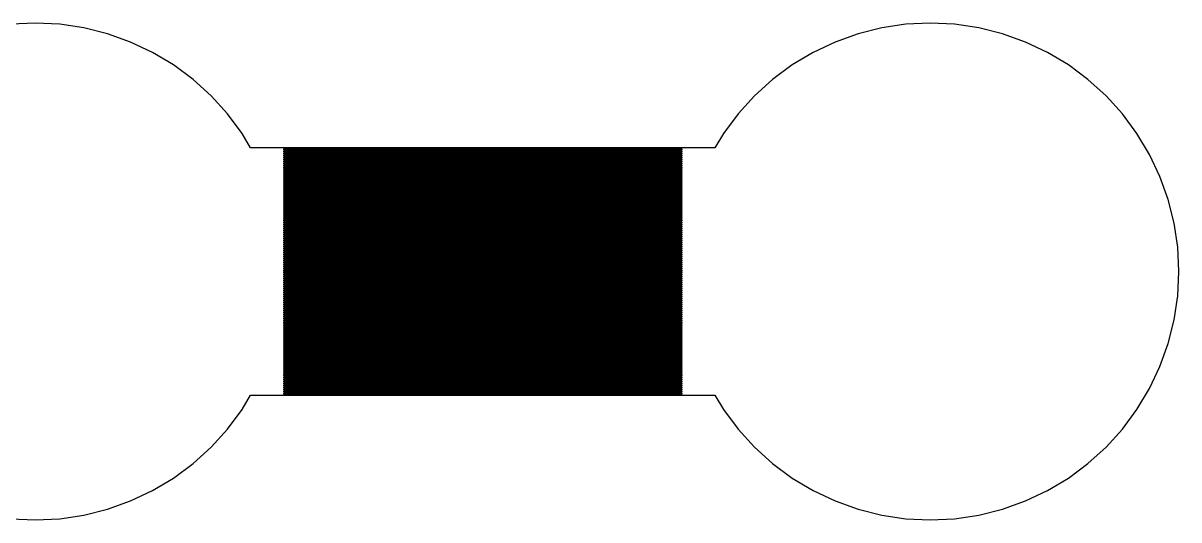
# Model space of a CAD drawing. Extents: x -73 to 181, y -8 to 80.
# Drawn here: x 40.38 to 52, y 11 to 16 of the extents above; entities that cross this region are included whole.
import ezdxf

# ---------------------------------------------------------------- set-up
doc = ezdxf.new("R2010")
doc.units = 0

msp = doc.modelspace()

# ---------------------------------------------------------------- linework, layer by layer
for p, q in [((40.5, 16), (40.2549, 15.988)), ((40.7451, 15.988), (40.5, 16)), ((40.9877, 15.952), (40.7451, 15.988)), ((41.2257, 15.8923), (40.9877, 15.952)), ((49.0123, 15.952), (48.7743, 15.8923)), ((49.2549, 15.988), (49.0123, 15.952)), ((49.5, 16), (49.2549, 15.988)), ((49.745, 15.988), (49.5, 16)), ((49.9877, 15.952), (49.745, 15.988)), ((50.2257, 15.8923), (49.9877, 15.952)), ((41.4567, 15.8097), (41.2257, 15.8923)), ((41.6785, 15.7048), (41.4567, 15.8097)), ((48.5433, 15.8097), (48.3215, 15.7048)), ((48.7743, 15.8923), (48.5433, 15.8097)), ((50.4567, 15.8097), (50.2257, 15.8923)), ((50.6785, 15.7048), (50.4567, 15.8097)), ((41.8889, 15.5787), (41.6785, 15.7048)), ((48.3215, 15.7048), (48.1111, 15.5787)), ((50.8889, 15.5787), (50.6785, 15.7048)), ((42.086, 15.4325), (41.8889, 15.5787)), ((48.1111, 15.5787), (47.914, 15.4325)), ((51.086, 15.4325), (50.8889, 15.5787)), ((42.2678, 15.2678), (42.086, 15.4325)), ((47.914, 15.4325), (47.7322, 15.2678)), ((51.2678, 15.2678), (51.086, 15.4325)), ((42.4325, 15.086), (42.2678, 15.2678)), ((47.7322, 15.2678), (47.5675, 15.086)), ((51.4325, 15.086), (51.2678, 15.2678)), ((42.5787, 14.8889), (42.4325, 15.086)), ((47.5675, 15.086), (47.4213, 14.8889)), ((51.5787, 14.8889), (51.4325, 15.086)), ((42.6649, 14.745), (42.5787, 14.8889)), ((47.4213, 14.8889), (47.3351, 14.745)), ((51.7048, 14.6785), (51.5787, 14.8889)), ((47.3351, 14.745), (42.6649, 14.745)), ((43, 14.725), (43, 14.735)), ((43, 14.735), (47, 14.735)), ((47, 14.725), (43, 14.725)), ((43, 14.705), (43, 14.715)), ((43, 14.715), (47, 14.715)), ((47, 14.705), (43, 14.705)), ((43, 14.685), (43, 14.695)), ((43, 14.695), (47, 14.695)), ((47, 14.685), (43, 14.685)), ((43, 14.665), (43, 14.675)), ((43, 14.675), (47, 14.675)), ((47, 14.665), (43, 14.665)), ((43, 14.645), (43, 14.655)), ((43, 14.655), (47, 14.655)), ((47, 14.645), (43, 14.645)), ((47, 14.735), (47, 14.725)), ((47, 14.715), (47, 14.705)), ((47, 14.695), (47, 14.685)), ((47, 14.675), (47, 14.665)), ((47, 14.655), (47, 14.645)), ((51.8097, 14.4567), (51.7048, 14.6785)), ((43, 14.625), (43, 14.635)), ((43, 14.635), (47, 14.635)), ((47, 14.625), (43, 14.625)), ((43, 14.605), (43, 14.615)), ((43, 14.615), (47, 14.615)), ((47, 14.605), (43, 14.605)), ((43, 14.585), (43, 14.595)), ((43, 14.595), (47, 14.595)), ((47, 14.585), (43, 14.585)), ((43, 14.565), (43, 14.575)), ((43, 14.575), (47, 14.575)), ((47, 14.565), (43, 14.565)), ((43, 14.545), (43, 14.555)), ((43, 14.555), (47, 14.555)), ((47, 14.545), (43, 14.545)), ((43, 14.525), (43, 14.535)), ((43, 14.535), (47, 14.535)), ((47, 14.635), (47, 14.625)), ((47, 14.615), (47, 14.605)), ((47, 14.595), (47, 14.585)), ((47, 14.575), (47, 14.565)), ((47, 14.555), (47, 14.545)), ((47, 14.535), (47, 14.525)), ((47, 14.525), (43, 14.525)), ((43, 14.505), (43, 14.515)), ((43, 14.515), (47, 14.515)), ((47, 14.505), (43, 14.505)), ((43, 14.485), (43, 14.495)), ((43, 14.495), (47, 14.495)), ((47, 14.485), (43, 14.485)), ((43, 14.465), (43, 14.475)), ((43, 14.475), (47, 14.475)), ((47, 14.465), (43, 14.465)), ((43, 14.445), (43, 14.455)), ((43, 14.455), (47, 14.455)), ((47, 14.445), (43, 14.445)), ((43, 14.425), (43, 14.435)), ((43, 14.435), (47, 14.435)), ((47, 14.425), (43, 14.425)), ((43, 14.405), (43, 14.415)), ((43, 14.415), (47, 14.415)), ((47, 14.515), (47, 14.505)), ((47, 14.495), (47, 14.485)), ((47, 14.475), (47, 14.465)), ((47, 14.455), (47, 14.445)), ((47, 14.435), (47, 14.425)), ((47, 14.415), (47, 14.405)), ((51.8923, 14.2257), (51.8097, 14.4567)), ((47, 14.405), (43, 14.405)), ((43, 14.385), (43, 14.395)), ((43, 14.395), (47, 14.395)), ((47, 14.385), (43, 14.385)), ((43, 14.365), (43, 14.375)), ((43, 14.375), (47, 14.375)), ((47, 14.365), (43, 14.365)), ((43, 14.345), (43, 14.355)), ((43, 14.355), (47, 14.355)), ((47, 14.345), (43, 14.345)), ((43, 14.325), (43, 14.335)), ((43, 14.335), (47, 14.335)), ((47, 14.325), (43, 14.325)), ((43, 14.305), (43, 14.315)), ((43, 14.315), (47, 14.315)), ((47, 14.305), (43, 14.305)), ((47, 14.395), (47, 14.385)), ((47, 14.375), (47, 14.365)), ((47, 14.355), (47, 14.345)), ((47, 14.335), (47, 14.325)), ((47, 14.315), (47, 14.305)), ((43, 14.285), (43, 14.295)), ((43, 14.295), (47, 14.295)), ((47, 14.285), (43, 14.285)), ((43, 14.265), (43, 14.275)), ((43, 14.275), (47, 14.275)), ((47, 14.265), (43, 14.265)), ((43, 14.245), (43, 14.255)), ((43, 14.255), (47, 14.255)), ((47, 14.245), (43, 14.245)), ((43, 14.225), (43, 14.235)), ((43, 14.235), (47, 14.235)), ((47, 14.225), (43, 14.225)), ((43, 14.205), (43, 14.215)), ((43, 14.215), (47, 14.215)), ((47, 14.205), (43, 14.205)), ((43, 14.185), (43, 14.195)), ((43, 14.195), (47, 14.195)), ((47, 14.185), (43, 14.185)), ((47, 14.295), (47, 14.285)), ((47, 14.275), (47, 14.265)), ((47, 14.255), (47, 14.245)), ((47, 14.235), (47, 14.225)), ((47, 14.215), (47, 14.205)), ((47, 14.195), (47, 14.185)), ((51.952, 13.9877), (51.8923, 14.2257)), ((43, 14.165), (43, 14.175)), ((43, 14.175), (47, 14.175)), ((47, 14.165), (43, 14.165)), ((43, 14.145), (43, 14.155)), ((43, 14.155), (47, 14.155)), ((47, 14.145), (43, 14.145)), ((43, 14.125), (43, 14.135)), ((43, 14.135), (47, 14.135)), ((47, 14.125), (43, 14.125)), ((43, 14.105), (43, 14.115)), ((43, 14.115), (47, 14.115)), ((47, 14.105), (43, 14.105)), ((43, 14.085), (43, 14.095)), ((43, 14.095), (47, 14.095)), ((47, 14.085), (43, 14.085)), ((43, 14.065), (43, 14.075)), ((43, 14.075), (47, 14.075)), ((47, 14.065), (43, 14.065)), ((47, 14.175), (47, 14.165)), ((47, 14.155), (47, 14.145)), ((47, 14.135), (47, 14.125)), ((47, 14.115), (47, 14.105)), ((47, 14.095), (47, 14.085)), ((47, 14.075), (47, 14.065)), ((43, 14.045), (43, 14.055)), ((43, 14.055), (47, 14.055)), ((47, 14.045), (43, 14.045)), ((43, 14.025), (43, 14.035)), ((43, 14.035), (47, 14.035)), ((47, 14.025), (43, 14.025)), ((43, 14.005), (43, 14.015)), ((43, 14.015), (47, 14.015)), ((47, 14.005), (43, 14.005)), ((43, 13.985), (43, 13.995)), ((43, 13.995), (47, 13.995)), ((47, 13.985), (43, 13.985)), ((43, 13.965), (43, 13.975)), ((43, 13.975), (47, 13.975)), ((47, 13.965), (43, 13.965)), ((43, 13.945), (43, 13.955)), ((43, 13.955), (47, 13.955)), ((47, 14.055), (47, 14.045)), ((47, 14.035), (47, 14.025)), ((47, 14.015), (47, 14.005)), ((47, 13.995), (47, 13.985)), ((47, 13.975), (47, 13.965)), ((47, 13.955), (47, 13.945)), ((51.988, 13.745), (51.952, 13.9877)), ((47, 13.945), (43, 13.945)), ((43, 13.925), (43, 13.935)), ((43, 13.935), (47, 13.935)), ((47, 13.925), (43, 13.925)), ((43, 13.905), (43, 13.915)), ((43, 13.915), (47, 13.915)), ((47, 13.905), (43, 13.905)), ((43, 13.885), (43, 13.895)), ((43, 13.895), (47, 13.895)), ((47, 13.885), (43, 13.885)), ((43, 13.865), (43, 13.875)), ((43, 13.875), (47, 13.875)), ((47, 13.865), (43, 13.865)), ((43, 13.845), (43, 13.855)), ((43, 13.855), (47, 13.855)), ((47, 13.845), (43, 13.845)), ((43, 13.825), (43, 13.835)), ((43, 13.835), (47, 13.835)), ((47, 13.935), (47, 13.925)), ((47, 13.915), (47, 13.905)), ((47, 13.895), (47, 13.885)), ((47, 13.875), (47, 13.865)), ((47, 13.855), (47, 13.845)), ((47, 13.835), (47, 13.825)), ((47, 13.825), (43, 13.825)), ((43, 13.805), (43, 13.815)), ((43, 13.815), (47, 13.815)), ((47, 13.805), (43, 13.805)), ((43, 13.785), (43, 13.795)), ((43, 13.795), (47, 13.795)), ((47, 13.785), (43, 13.785)), ((43, 13.765), (43, 13.775)), ((43, 13.775), (47, 13.775)), ((47, 13.765), (43, 13.765)), ((43, 13.745), (43, 13.755)), ((43, 13.755), (47, 13.755)), ((47, 13.745), (43, 13.745)), ((43, 13.725), (43, 13.735)), ((43, 13.735), (47, 13.735)), ((47, 13.725), (43, 13.725)), ((43, 13.705), (43, 13.715)), ((43, 13.715), (47, 13.715)), ((47, 13.815), (47, 13.805)), ((47, 13.795), (47, 13.785)), ((47, 13.775), (47, 13.765)), ((47, 13.755), (47, 13.745)), ((47, 13.735), (47, 13.725)), ((47, 13.715), (47, 13.705)), ((52, 13.5), (51.988, 13.745)), ((47, 13.705), (43, 13.705)), ((43, 13.685), (43, 13.695)), ((43, 13.695), (47, 13.695)), ((47, 13.685), (43, 13.685)), ((43, 13.665), (43, 13.675)), ((43, 13.675), (47, 13.675)), ((47, 13.665), (43, 13.665)), ((43, 13.645), (43, 13.655)), ((43, 13.655), (47, 13.655)), ((47, 13.645), (43, 13.645)), ((43, 13.625), (43, 13.635)), ((43, 13.635), (47, 13.635)), ((47, 13.625), (43, 13.625)), ((43, 13.605), (43, 13.615)), ((43, 13.615), (47, 13.615)), ((47, 13.605), (43, 13.605)), ((47, 13.695), (47, 13.685)), ((47, 13.675), (47, 13.665)), ((47, 13.655), (47, 13.645)), ((47, 13.635), (47, 13.625)), ((47, 13.615), (47, 13.605)), ((43, 13.585), (43, 13.595)), ((43, 13.595), (47, 13.595)), ((47, 13.585), (43, 13.585)), ((43, 13.565), (43, 13.575)), ((43, 13.575), (47, 13.575)), ((47, 13.565), (43, 13.565)), ((43, 13.545), (43, 13.555)), ((43, 13.555), (47, 13.555)), ((47, 13.545), (43, 13.545)), ((43, 13.525), (43, 13.535)), ((43, 13.535), (47, 13.535)), ((47, 13.525), (43, 13.525)), ((43, 13.505), (43, 13.515)), ((43, 13.515), (47, 13.515)), ((47, 13.505), (43, 13.505)), ((43, 13.485), (43, 13.495)), ((43, 13.495), (47, 13.495)), ((47, 13.485), (43, 13.485)), ((47, 13.595), (47, 13.585)), ((47, 13.575), (47, 13.565)), ((47, 13.555), (47, 13.545)), ((47, 13.535), (47, 13.525)), ((47, 13.515), (47, 13.505)), ((47, 13.495), (47, 13.485)), ((51.988, 13.255), (52, 13.5)), ((43, 13.465), (43, 13.475)), ((43, 13.475), (47, 13.475)), ((47, 13.465), (43, 13.465)), ((43, 13.445), (43, 13.455)), ((43, 13.455), (47, 13.455)), ((47, 13.445), (43, 13.445)), ((43, 13.425), (43, 13.435)), ((43, 13.435), (47, 13.435)), ((47, 13.425), (43, 13.425)), ((43, 13.405), (43, 13.415)), ((43, 13.415), (47, 13.415)), ((47, 13.405), (43, 13.405)), ((43, 13.385), (43, 13.395)), ((43, 13.395), (47, 13.395)), ((47, 13.385), (43, 13.385)), ((43, 13.365), (43, 13.375)), ((43, 13.375), (47, 13.375)), ((47, 13.475), (47, 13.465)), ((47, 13.455), (47, 13.445)), ((47, 13.435), (47, 13.425)), ((47, 13.415), (47, 13.405)), ((47, 13.395), (47, 13.385)), ((47, 13.375), (47, 13.365)), ((47, 13.365), (43, 13.365)), ((43, 13.345), (43, 13.355)), ((43, 13.355), (47, 13.355)), ((47, 13.345), (43, 13.345)), ((43, 13.325), (43, 13.335)), ((43, 13.335), (47, 13.335)), ((47, 13.325), (43, 13.325)), ((43, 13.305), (43, 13.315)), ((43, 13.315), (47, 13.315)), ((47, 13.305), (43, 13.305)), ((43, 13.285), (43, 13.295)), ((43, 13.295), (47, 13.295)), ((47, 13.285), (43, 13.285)), ((43, 13.265), (43, 13.275)), ((43, 13.275), (47, 13.275)), ((47, 13.265), (43, 13.265)), ((43, 13.245), (43, 13.255)), ((43, 13.255), (47, 13.255)), ((47, 13.355), (47, 13.345)), ((47, 13.335), (47, 13.325)), ((47, 13.315), (47, 13.305)), ((47, 13.295), (47, 13.285)), ((47, 13.275), (47, 13.265)), ((47, 13.255), (47, 13.245)), ((51.952, 13.0123), (51.988, 13.255)), ((47, 13.245), (43, 13.245)), ((43, 13.225), (43, 13.235)), ((43, 13.235), (47, 13.235)), ((47, 13.225), (43, 13.225)), ((43, 13.205), (43, 13.215)), ((43, 13.215), (47, 13.215)), ((47, 13.205), (43, 13.205)), ((43, 13.185), (43, 13.195)), ((43, 13.195), (47, 13.195)), ((47, 13.185), (43, 13.185)), ((43, 13.165), (43, 13.175)), ((43, 13.175), (47, 13.175)), ((47, 13.165), (43, 13.165)), ((43, 13.145), (43, 13.155)), ((43, 13.155), (47, 13.155)), ((47, 13.145), (43, 13.145)), ((43, 13.125), (43, 13.135)), ((43, 13.135), (47, 13.135)), ((47, 13.235), (47, 13.225)), ((47, 13.215), (47, 13.205)), ((47, 13.195), (47, 13.185)), ((47, 13.175), (47, 13.165)), ((47, 13.155), (47, 13.145)), ((47, 13.135), (47, 13.125)), ((47, 13.125), (43, 13.125)), ((43, 13.105), (43, 13.115)), ((43, 13.115), (47, 13.115)), ((47, 13.105), (43, 13.105)), ((43, 13.085), (43, 13.095)), ((43, 13.095), (47, 13.095)), ((47, 13.085), (43, 13.085)), ((43, 13.065), (43, 13.075)), ((43, 13.075), (47, 13.075)), ((47, 13.065), (43, 13.065)), ((43, 13.045), (43, 13.055)), ((43, 13.055), (47, 13.055)), ((47, 13.045), (43, 13.045)), ((43, 13.025), (43, 13.035)), ((43, 13.035), (47, 13.035)), ((47, 13.025), (43, 13.025)), ((47, 13.115), (47, 13.105)), ((47, 13.095), (47, 13.085)), ((47, 13.075), (47, 13.065)), ((47, 13.055), (47, 13.045)), ((47, 13.035), (47, 13.025)), ((43, 13.005), (43, 13.015)), ((43, 13.015), (47, 13.015)), ((47, 13.005), (43, 13.005)), ((43, 12.985), (43, 12.995)), ((43, 12.995), (47, 12.995)), ((47, 12.985), (43, 12.985)), ((43, 12.965), (43, 12.975)), ((43, 12.975), (47, 12.975)), ((47, 12.965), (43, 12.965)), ((43, 12.945), (43, 12.955)), ((43, 12.955), (47, 12.955)), ((47, 12.945), (43, 12.945)), ((43, 12.925), (43, 12.935)), ((43, 12.935), (47, 12.935)), ((47, 12.925), (43, 12.925)), ((43, 12.905), (43, 12.915)), ((43, 12.915), (47, 12.915)), ((47, 12.905), (43, 12.905)), ((47, 13.015), (47, 13.005)), ((47, 12.995), (47, 12.985)), ((47, 12.975), (47, 12.965)), ((47, 12.955), (47, 12.945)), ((47, 12.935), (47, 12.925)), ((47, 12.915), (47, 12.905)), ((51.8923, 12.7743), (51.952, 13.0123)), ((43, 12.885), (43, 12.895)), ((43, 12.895), (47, 12.895)), ((47, 12.885), (43, 12.885)), ((43, 12.865), (43, 12.875)), ((43, 12.875), (47, 12.875)), ((47, 12.865), (43, 12.865)), ((43, 12.845), (43, 12.855)), ((43, 12.855), (47, 12.855)), ((47, 12.845), (43, 12.845)), ((43, 12.825), (43, 12.835)), ((43, 12.835), (47, 12.835)), ((47, 12.825), (43, 12.825)), ((43, 12.805), (43, 12.815)), ((43, 12.815), (47, 12.815)), ((47, 12.805), (43, 12.805)), ((43, 12.785), (43, 12.795)), ((43, 12.795), (47, 12.795)), ((47, 12.785), (43, 12.785)), ((47, 12.895), (47, 12.885)), ((47, 12.875), (47, 12.865)), ((47, 12.855), (47, 12.845)), ((47, 12.835), (47, 12.825)), ((47, 12.815), (47, 12.805)), ((47, 12.795), (47, 12.785)), ((43, 12.765), (43, 12.775)), ((43, 12.775), (47, 12.775)), ((47, 12.765), (43, 12.765)), ((43, 12.745), (43, 12.755)), ((43, 12.755), (47, 12.755)), ((47, 12.745), (43, 12.745)), ((43, 12.725), (43, 12.735)), ((43, 12.735), (47, 12.735)), ((47, 12.725), (43, 12.725)), ((43, 12.705), (43, 12.715)), ((43, 12.715), (47, 12.715)), ((47, 12.705), (43, 12.705)), ((43, 12.685), (43, 12.695)), ((43, 12.695), (47, 12.695)), ((47, 12.685), (43, 12.685)), ((43, 12.665), (43, 12.675)), ((43, 12.675), (47, 12.675)), ((47, 12.775), (47, 12.765)), ((47, 12.755), (47, 12.745)), ((47, 12.735), (47, 12.725)), ((47, 12.715), (47, 12.705)), ((47, 12.695), (47, 12.685)), ((47, 12.675), (47, 12.665)), ((51.8097, 12.5433), (51.8923, 12.7743)), ((47, 12.665), (43, 12.665)), ((43, 12.645), (43, 12.655)), ((43, 12.655), (47, 12.655)), ((47, 12.645), (43, 12.645)), ((43, 12.625), (43, 12.635)), ((43, 12.635), (47, 12.635)), ((47, 12.625), (43, 12.625)), ((43, 12.605), (43, 12.615)), ((43, 12.615), (47, 12.615)), ((47, 12.605), (43, 12.605)), ((43, 12.585), (43, 12.595)), ((43, 12.595), (47, 12.595)), ((47, 12.585), (43, 12.585)), ((43, 12.565), (43, 12.575)), ((43, 12.575), (47, 12.575)), ((47, 12.565), (43, 12.565)), ((43, 12.545), (43, 12.555)), ((43, 12.555), (47, 12.555)), ((47, 12.655), (47, 12.645)), ((47, 12.635), (47, 12.625)), ((47, 12.615), (47, 12.605)), ((47, 12.595), (47, 12.585)), ((47, 12.575), (47, 12.565)), ((47, 12.555), (47, 12.545)), ((47, 12.545), (43, 12.545)), ((43, 12.525), (43, 12.535)), ((43, 12.535), (47, 12.535)), ((47, 12.525), (43, 12.525)), ((43, 12.505), (43, 12.515)), ((43, 12.515), (47, 12.515)), ((47, 12.505), (43, 12.505)), ((43, 12.485), (43, 12.495)), ((43, 12.495), (47, 12.495)), ((47, 12.485), (43, 12.485)), ((43, 12.465), (43, 12.475)), ((43, 12.475), (47, 12.475)), ((47, 12.465), (43, 12.465)), ((43, 12.445), (43, 12.455)), ((43, 12.455), (47, 12.455)), ((47, 12.445), (43, 12.445)), ((47, 12.535), (47, 12.525)), ((47, 12.515), (47, 12.505)), ((47, 12.495), (47, 12.485)), ((47, 12.475), (47, 12.465)), ((47, 12.455), (47, 12.445)), ((51.7048, 12.3215), (51.8097, 12.5433)), ((43, 12.425), (43, 12.435)), ((43, 12.435), (47, 12.435)), ((47, 12.425), (43, 12.425)), ((43, 12.405), (43, 12.415)), ((43, 12.415), (47, 12.415)), ((47, 12.405), (43, 12.405)), ((43, 12.385), (43, 12.395)), ((43, 12.395), (47, 12.395)), ((47, 12.385), (43, 12.385)), ((43, 12.365), (43, 12.375)), ((43, 12.375), (47, 12.375)), ((47, 12.365), (43, 12.365)), ((43, 12.345), (43, 12.355)), ((43, 12.355), (47, 12.355)), ((47, 12.345), (43, 12.345)), ((43, 12.325), (43, 12.335)), ((43, 12.335), (47, 12.335)), ((47, 12.325), (43, 12.325)), ((47, 12.435), (47, 12.425)), ((47, 12.415), (47, 12.405)), ((47, 12.395), (47, 12.385)), ((47, 12.375), (47, 12.365)), ((47, 12.355), (47, 12.345)), ((47, 12.335), (47, 12.325)), ((51.5787, 12.1111), (51.7048, 12.3215)), ((42.5787, 12.1111), (42.6649, 12.255)), ((42.6649, 12.255), (47.3351, 12.255)), ((43, 12.305), (43, 12.315)), ((43, 12.315), (47, 12.315)), ((47, 12.305), (43, 12.305)), ((43, 12.285), (43, 12.295)), ((43, 12.295), (47, 12.295)), ((47, 12.285), (43, 12.285)), ((43, 12.265), (43, 12.275)), ((43, 12.275), (47, 12.275)), ((47, 12.265), (43, 12.265)), ((47, 12.315), (47, 12.305)), ((47, 12.295), (47, 12.285)), ((47, 12.275), (47, 12.265)), ((47.3351, 12.255), (47.4213, 12.1111)), ((42.4325, 11.914), (42.5787, 12.1111)), ((47.4213, 12.1111), (47.5675, 11.914)), ((51.4325, 11.914), (51.5787, 12.1111)), ((42.2678, 11.7322), (42.4325, 11.914)), ((47.5675, 11.914), (47.7322, 11.7322)), ((51.2678, 11.7322), (51.4325, 11.914)), ((42.086, 11.5675), (42.2678, 11.7322)), ((47.7322, 11.7322), (47.914, 11.5675)), ((51.086, 11.5675), (51.2678, 11.7322)), ((41.8889, 11.4213), (42.086, 11.5675)), ((47.914, 11.5675), (48.1111, 11.4213)), ((50.8889, 11.4213), (51.086, 11.5675)), ((41.6785, 11.2952), (41.8889, 11.4213)), ((48.1111, 11.4213), (48.3215, 11.2952)), ((50.6785, 11.2952), (50.8889, 11.4213)), ((41.4567, 11.1903), (41.6785, 11.2952)), ((48.3215, 11.2952), (48.5433, 11.1903)), ((50.4567, 11.1903), (50.6785, 11.2952)), ((41.2257, 11.1077), (41.4567, 11.1903)), ((48.5433, 11.1903), (48.7743, 11.1077)), ((50.2257, 11.1077), (50.4567, 11.1903)), ((40.7451, 11.012), (40.9877, 11.048)), ((40.9877, 11.048), (41.2257, 11.1077)), ((48.7743, 11.1077), (49.0123, 11.048)), ((49.0123, 11.048), (49.2549, 11.012)), ((49.745, 11.012), (49.9877, 11.048)), ((49.9877, 11.048), (50.2257, 11.1077)), ((40.2549, 11.012), (40.5, 11)), ((40.5, 11), (40.7451, 11.012)), ((49.2549, 11.012), (49.5, 11)), ((49.5, 11), (49.745, 11.012))]:
    msp.add_line(p, q)

doc.saveas('drawing.dxf')
